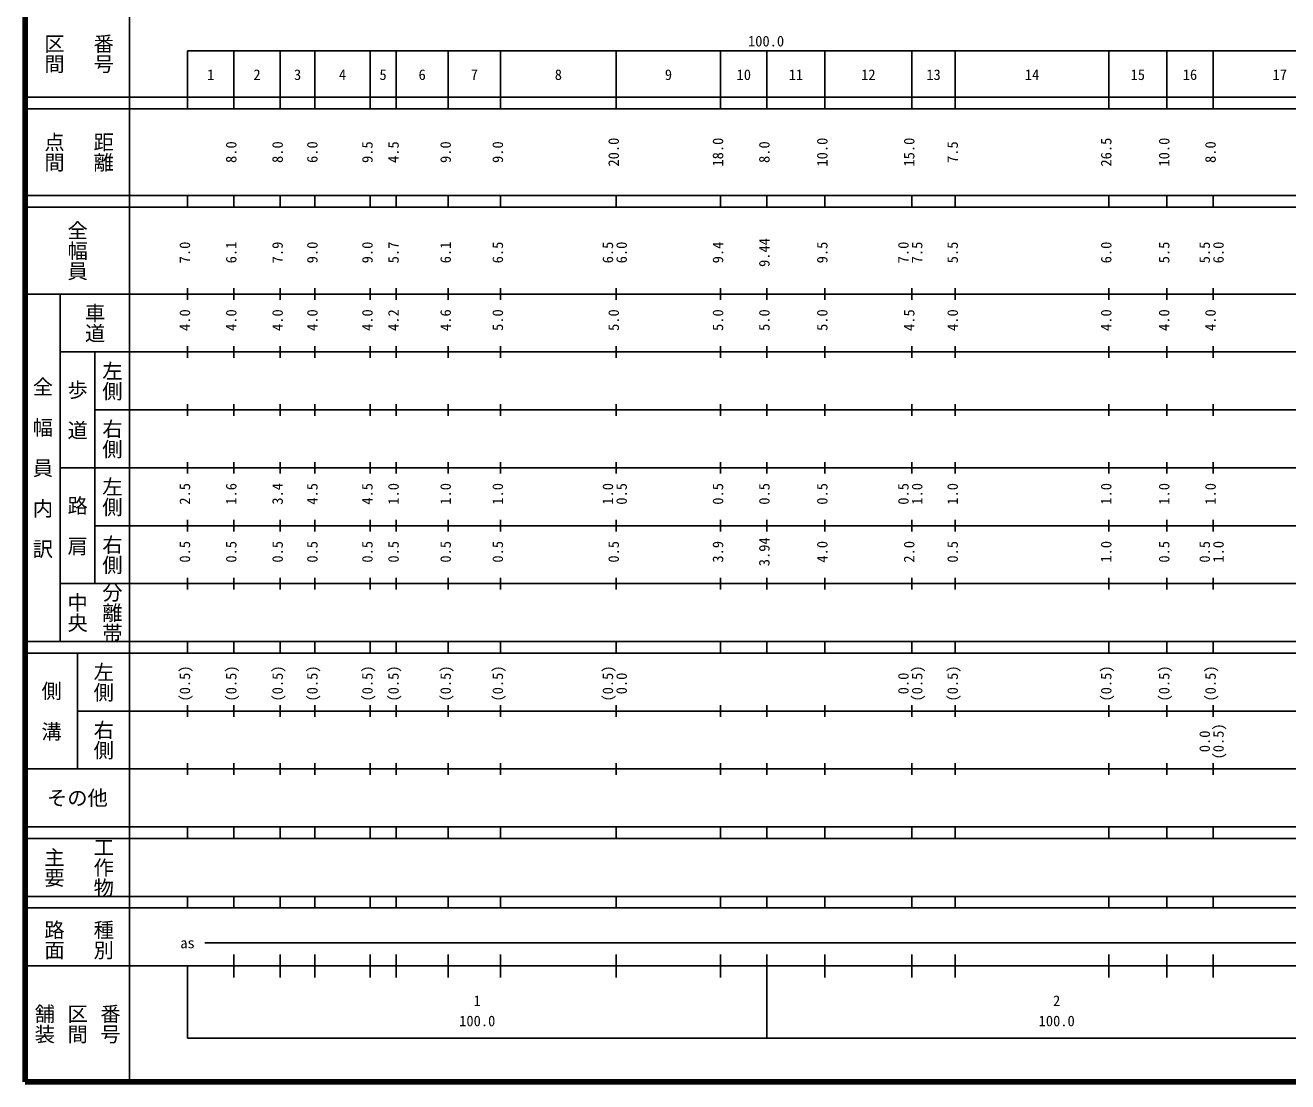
# Model space of a CAD drawing. Units: millimetres on the paper, enlarged 1000 times. Extents: x 40000 to 680000, y 20000 to 380000.
# Drawn here: x 40000 to 257876, y 20000 to 202409 of the extents above; entities that cross this region are included whole.
import ezdxf
from ezdxf.enums import TextEntityAlignment as Align

# ---------------------------------------------------------------- set-up
doc = ezdxf.new("R2010")
doc.units = ezdxf.units.MM
doc.header["$LTSCALE"] = 1000
doc.layers.add('M-TTL', color=2, linetype='Continuous', lineweight=140)
doc.layers.add('M-TTL-BAND', color=7, linetype='Continuous', lineweight=25)
doc.styles.add('@ＭＳ ゴシック', font='')
doc.styles.add('ＭＳ ゴシック', font='')
doc.styles.get('@ＭＳ ゴシック').set_extended_font_data('@MS Gothic')
doc.styles.get('ＭＳ ゴシック').set_extended_font_data('MS Gothic')

msp = doc.modelspace()

# ---------------------------------------------------------------- linework, layer by layer
at = {"layer": 'M-TTL'}
for p, q in [((40000, 380000), (40000, 20000)), ((40000, 20000), (680000, 20000))]:
    msp.add_line(p, q, dxfattribs=at)
at = {"layer": 'M-TTL-BAND'}
for p, q in [((58000, 370000), (58000, 20000)), ((68000, 198000), (579000, 198000)), ((68000, 198000), (68000, 188000)), ((76000, 188000), (76000, 198000)), ((84000, 188000), (84000, 198000)), ((90000, 188000), (90000, 198000)), ((99500, 188000), (99500, 198000)), ((104000, 188000), (104000, 198000)), ((113000, 188000), (113000, 198000)), ((122000, 188000), (122000, 198000)), ((142000, 188000), (142000, 198000)), ((160000, 188000), (160000, 198000)), ((168000, 188000), (168000, 198000)), ((178000, 188000), (178000, 198000)), ((193000, 188000), (193000, 198000)), ((200500, 188000), (200500, 198000)), ((227000, 188000), (227000, 198000)), ((237000, 188000), (237000, 198000)), ((245000, 188000), (245000, 198000)), ((40000, 190000), (579000, 190000)), ((40000, 188000), (579000, 188000)), ((40000, 173000), (579000, 173000)), ((68000, 171000), (68000, 173000)), ((76000, 171000), (76000, 173000)), ((84000, 171000), (84000, 173000)), ((90000, 171000), (90000, 173000)), ((99500, 171000), (99500, 173000)), ((104000, 171000), (104000, 173000)), ((113000, 171000), (113000, 173000)), ((122000, 171000), (122000, 173000)), ((142000, 171000), (142000, 173000)), ((160000, 171000), (160000, 173000)), ((168000, 171000), (168000, 173000)), ((178000, 171000), (178000, 173000)), ((193000, 171000), (193000, 173000)), ((200500, 171000), (200500, 173000)), ((227000, 171000), (227000, 173000)), ((237000, 171000), (237000, 173000)), ((245000, 171000), (245000, 173000)), ((40000, 171000), (579000, 171000)), ((68000, 155000), (68000, 157000)), ((76000, 155000), (76000, 157000)), ((84000, 155000), (84000, 157000)), ((90000, 155000), (90000, 157000)), ((99500, 155000), (99500, 157000)), ((104000, 155000), (104000, 157000)), ((113000, 155000), (113000, 157000)), ((122000, 155000), (122000, 157000)), ((142000, 155000), (142000, 157000)), ((160000, 155000), (160000, 157000)), ((168000, 155000), (168000, 157000)), ((178000, 155000), (178000, 157000)), ((193000, 155000), (193000, 157000)), ((200500, 155000), (200500, 157000)), ((227000, 155000), (227000, 157000)), ((237000, 155000), (237000, 157000)), ((245000, 155000), (245000, 157000)), ((40000, 156000), (579000, 156000)), ((46000, 96000), (46000, 156000)), ((46000, 146000), (579000, 146000)), ((52000, 146000), (52000, 106000)), ((68000, 145000), (68000, 147000)), ((76000, 145000), (76000, 147000)), ((84000, 145000), (84000, 147000)), ((90000, 145000), (90000, 147000)), ((99500, 145000), (99500, 147000)), ((104000, 145000), (104000, 147000)), ((113000, 145000), (113000, 147000)), ((122000, 145000), (122000, 147000)), ((142000, 145000), (142000, 147000)), ((160000, 145000), (160000, 147000)), ((168000, 145000), (168000, 147000)), ((178000, 145000), (178000, 147000)), ((193000, 145000), (193000, 147000)), ((200500, 145000), (200500, 147000)), ((227000, 145000), (227000, 147000)), ((237000, 145000), (237000, 147000)), ((245000, 145000), (245000, 147000)), ((52000, 136000), (579000, 136000)), ((68000, 135000), (68000, 137000)), ((76000, 135000), (76000, 137000)), ((84000, 135000), (84000, 137000)), ((90000, 135000), (90000, 137000)), ((99500, 135000), (99500, 137000)), ((104000, 135000), (104000, 137000)), ((113000, 135000), (113000, 137000)), ((122000, 135000), (122000, 137000)), ((142000, 135000), (142000, 137000)), ((160000, 135000), (160000, 137000)), ((168000, 135000), (168000, 137000)), ((178000, 135000), (178000, 137000)), ((193000, 135000), (193000, 137000)), ((200500, 135000), (200500, 137000)), ((227000, 135000), (227000, 137000)), ((237000, 135000), (237000, 137000)), ((245000, 135000), (245000, 137000)), ((68000, 125000), (68000, 127000)), ((76000, 125000), (76000, 127000)), ((84000, 125000), (84000, 127000)), ((90000, 125000), (90000, 127000)), ((99500, 125000), (99500, 127000)), ((104000, 125000), (104000, 127000)), ((113000, 125000), (113000, 127000)), ((122000, 125000), (122000, 127000)), ((142000, 125000), (142000, 127000)), ((160000, 125000), (160000, 127000)), ((168000, 125000), (168000, 127000)), ((178000, 125000), (178000, 127000)), ((193000, 125000), (193000, 127000)), ((200500, 125000), (200500, 127000)), ((227000, 125000), (227000, 127000)), ((237000, 125000), (237000, 127000)), ((245000, 125000), (245000, 127000)), ((46000, 126000), (579000, 126000)), ((52000, 116000), (579000, 116000)), ((68000, 115000), (68000, 117000)), ((76000, 115000), (76000, 117000)), ((84000, 115000), (84000, 117000)), ((90000, 115000), (90000, 117000)), ((99500, 115000), (99500, 117000)), ((104000, 115000), (104000, 117000)), ((113000, 115000), (113000, 117000)), ((122000, 115000), (122000, 117000)), ((142000, 115000), (142000, 117000)), ((160000, 115000), (160000, 117000)), ((168000, 115000), (168000, 117000)), ((178000, 115000), (178000, 117000)), ((193000, 115000), (193000, 117000)), ((200500, 115000), (200500, 117000)), ((227000, 115000), (227000, 117000)), ((237000, 115000), (237000, 117000)), ((245000, 115000), (245000, 117000)), ((68000, 105000), (68000, 107000)), ((76000, 105000), (76000, 107000)), ((84000, 105000), (84000, 107000)), ((90000, 105000), (90000, 107000)), ((99500, 105000), (99500, 107000)), ((104000, 105000), (104000, 107000)), ((113000, 105000), (113000, 107000)), ((122000, 105000), (122000, 107000)), ((142000, 105000), (142000, 107000)), ((160000, 105000), (160000, 107000)), ((168000, 105000), (168000, 107000)), ((178000, 105000), (178000, 107000)), ((193000, 105000), (193000, 107000)), ((200500, 105000), (200500, 107000)), ((227000, 105000), (227000, 107000)), ((237000, 105000), (237000, 107000)), ((245000, 105000), (245000, 107000)), ((46000, 106000), (579000, 106000)), ((40000, 96000), (579000, 96000)), ((68000, 94000), (68000, 96000)), ((76000, 94000), (76000, 96000)), ((84000, 94000), (84000, 96000)), ((90000, 94000), (90000, 96000)), ((99500, 94000), (99500, 96000)), ((104000, 94000), (104000, 96000)), ((113000, 94000), (113000, 96000)), ((122000, 94000), (122000, 96000)), ((142000, 94000), (142000, 96000)), ((160000, 94000), (160000, 96000)), ((168000, 94000), (168000, 96000)), ((178000, 94000), (178000, 96000)), ((193000, 94000), (193000, 96000)), ((200500, 94000), (200500, 96000)), ((227000, 94000), (227000, 96000)), ((237000, 94000), (237000, 96000)), ((245000, 94000), (245000, 96000)), ((40000, 94000), (579000, 94000)), ((49000, 94000), (49000, 74000)), ((68000, 83000), (68000, 85000)), ((76000, 83000), (76000, 85000)), ((84000, 83000), (84000, 85000)), ((90000, 83000), (90000, 85000)), ((99500, 83000), (99500, 85000)), ((104000, 83000), (104000, 85000)), ((113000, 83000), (113000, 85000)), ((122000, 83000), (122000, 85000)), ((142000, 83000), (142000, 85000)), ((160000, 83000), (160000, 85000)), ((168000, 83000), (168000, 85000)), ((178000, 83000), (178000, 85000)), ((193000, 83000), (193000, 85000)), ((200500, 83000), (200500, 85000)), ((227000, 83000), (227000, 85000)), ((237000, 83000), (237000, 85000)), ((245000, 83000), (245000, 85000)), ((49000, 84000), (579000, 84000)), ((68000, 73000), (68000, 75000)), ((76000, 73000), (76000, 75000)), ((84000, 73000), (84000, 75000)), ((90000, 73000), (90000, 75000)), ((99500, 73000), (99500, 75000)), ((104000, 73000), (104000, 75000)), ((113000, 73000), (113000, 75000)), ((122000, 73000), (122000, 75000)), ((142000, 73000), (142000, 75000)), ((160000, 73000), (160000, 75000)), ((168000, 73000), (168000, 75000)), ((178000, 73000), (178000, 75000)), ((193000, 73000), (193000, 75000)), ((200500, 73000), (200500, 75000)), ((227000, 73000), (227000, 75000)), ((237000, 73000), (237000, 75000)), ((245000, 73000), (245000, 75000)), ((40000, 74000), (579000, 74000)), ((40000, 64000), (579000, 64000)), ((68000, 62000), (68000, 64000)), ((76000, 62000), (76000, 64000)), ((84000, 62000), (84000, 64000)), ((90000, 62000), (90000, 64000)), ((99500, 62000), (99500, 64000)), ((104000, 62000), (104000, 64000)), ((113000, 62000), (113000, 64000)), ((122000, 62000), (122000, 64000)), ((142000, 62000), (142000, 64000)), ((160000, 62000), (160000, 64000)), ((168000, 62000), (168000, 64000)), ((178000, 62000), (178000, 64000)), ((193000, 62000), (193000, 64000)), ((200500, 62000), (200500, 64000)), ((227000, 62000), (227000, 64000)), ((237000, 62000), (237000, 64000)), ((245000, 62000), (245000, 64000)), ((40000, 62000), (579000, 62000)), ((40000, 52000), (579000, 52000)), ((68000, 50000), (68000, 52000)), ((76000, 50000), (76000, 52000)), ((84000, 50000), (84000, 52000)), ((90000, 50000), (90000, 52000)), ((99500, 50000), (99500, 52000)), ((104000, 50000), (104000, 52000)), ((113000, 50000), (113000, 52000)), ((122000, 50000), (122000, 52000)), ((142000, 50000), (142000, 52000)), ((160000, 50000), (160000, 52000)), ((168000, 50000), (168000, 52000)), ((178000, 50000), (178000, 52000)), ((193000, 50000), (193000, 52000)), ((200500, 50000), (200500, 52000)), ((227000, 50000), (227000, 52000)), ((237000, 50000), (237000, 52000)), ((245000, 50000), (245000, 52000)), ((40000, 50000), (579000, 50000)), ((71000, 44000), (565000, 44000)), ((76000, 38000), (76000, 42000)), ((84000, 38000), (84000, 42000)), ((90000, 38000), (90000, 42000)), ((99500, 38000), (99500, 42000)), ((104000, 38000), (104000, 42000)), ((113000, 38000), (113000, 42000)), ((122000, 38000), (122000, 42000)), ((142000, 38000), (142000, 42000)), ((160000, 38000), (160000, 42000)), ((168000, 27500), (168000, 42000)), ((178000, 38000), (178000, 42000)), ((193000, 38000), (193000, 42000)), ((200500, 38000), (200500, 42000)), ((227000, 38000), (227000, 42000)), ((237000, 38000), (237000, 42000)), ((245000, 38000), (245000, 42000)), ((40000, 40000), (579000, 40000)), ((68000, 40000), (68000, 27500)), ((68000, 27500), (579000, 27500))]:
    msp.add_line(p, q, dxfattribs=at)

# ---------------------------------------------------------------- texts
at = {"layer": 'M-TTL-BAND', "style": '@ＭＳ ゴシック'}
for s, p in [('区間', (45000, 197500)), ('番号', (53500, 197500)), ('点間', (45000, 180500)), ('距離', (53500, 180500)), ('全幅員', (49000, 163500)), ('車道', (52000, 151000)), ('左側', (55000, 141000)), ('全\u3000幅\u3000員\u3000内\u3000訳', (43000, 126000)), ('歩\u3000道', (49000, 136000)), ('右側', (55000, 131000)), ('左側', (55000, 121000)), ('路\u3000肩', (49000, 116000)), ('右側', (55000, 111000)), ('分離帯', (55000, 101000)), ('中央', (49000, 101000)), ('左側', (53500, 89000)), ('側\u3000溝', (44500, 84000)), ('右側', (53500, 79000)), ('工作物', (53500, 57000)), ('主要', (45000, 57000)), ('路面', (45000, 44500)), ('種別', (53500, 44500)), ('舗装', (43333, 30000)), ('区間', (49000, 30000)), ('番号', (54667, 30000))]:
    msp.add_text(s, height=2566, rotation=270, dxfattribs=at).set_placement(p, align=Align.MIDDLE_CENTER)
at = {"layer": 'M-TTL-BAND', "style": 'ＭＳ ゴシック'}
for s, p in [('100.0', (167844, 198195)), ('1', (72000, 192405)), ('2', (80000, 192405)), ('3', (87000, 192405)), ('4', (94750, 192405)), ('5', (101750, 192405)), ('6', (108500, 192405)), ('7', (117500, 192405)), ('8', (132000, 192405)), ('9', (151000, 192405)), ('10', (164000, 192405)), ('11', (173000, 192405)), ('12', (185500, 192405)), ('13', (196750, 192405)), ('14', (213750, 192405)), ('15', (232000, 192405)), ('16', (241000, 192405)), ('17', (256500, 192405)), ('as', (68000, 42500)), ('2', (218000, 32523)), ('1', (118000, 32523)), ('100.0', (118000, 29033)), ('100.0', (218000, 29033))]:
    msp.add_text(s, height=1833, dxfattribs=at).set_placement(p, align=Align.BOTTOM_CENTER)
for s, p in [('8.0', (77000, 180500)), ('8.0', (85000, 180500)), ('6.0', (91000, 180500)), ('9.5', (100500, 180500)), ('4.5', (105000, 180500)), ('9.0', (114000, 180500)), ('9.0', (123000, 180500)), ('20.0', (143000, 180500)), ('18.0', (161000, 180500)), ('8.0', (169000, 180500)), ('10.0', (179000, 180500)), ('15.0', (194000, 180500)), ('7.5', (201500, 180500)), ('26.5', (228000, 180500)), ('10.0', (238000, 180500)), ('8.0', (246000, 180500)), ('7.0', (69000, 163174)), ('6.1', (77000, 163174)), ('7.9', (85000, 163174)), ('9.0', (91000, 163174)), ('9.0', (100500, 163174)), ('5.7', (105000, 163174)), ('6.1', (114000, 163174)), ('6.5', (123000, 163174)), ('6.5', (142000, 163174)), ('6.0', (144370, 163174)), ('9.4', (161000, 163174)), ('9.44', (169000, 163174)), ('9.5', (179000, 163174)), ('7.0', (193000, 163174)), ('7.5', (195370, 163174)), ('5.5', (201500, 163174)), ('6.0', (228000, 163174)), ('5.5', (238000, 163174)), ('5.5', (245000, 163174)), ('6.0', (247370, 163174)), ('4.0', (69000, 151500)), ('4.0', (77000, 151500)), ('4.0', (85000, 151500)), ('4.0', (91000, 151500)), ('4.0', (100500, 151500)), ('4.2', (105000, 151500)), ('4.6', (114000, 151500)), ('5.0', (123000, 151500)), ('5.0', (143000, 151500)), ('5.0', (161000, 151500)), ('5.0', (169000, 151500)), ('5.0', (179000, 151500)), ('4.5', (194000, 151500)), ('4.0', (201500, 151500)), ('4.0', (228000, 151500)), ('4.0', (238000, 151500)), ('4.0', (246000, 151500)), ('2.5', (69000, 121500)), ('1.6', (77000, 121500)), ('3.4', (85000, 121500)), ('4.5', (91000, 121500)), ('4.5', (100500, 121500)), ('1.0', (105000, 121500)), ('1.0', (114000, 121500)), ('1.0', (123000, 121500)), ('1.0', (142000, 121500)), ('0.5', (144370, 121500)), ('0.5', (161000, 121500)), ('0.5', (169000, 121500)), ('0.5', (179000, 121500)), ('0.5', (193000, 121500)), ('1.0', (195370, 121500)), ('1.0', (201500, 121500)), ('1.0', (228000, 121500)), ('1.0', (238000, 121500)), ('1.0', (246000, 121500)), ('3.94', (169000, 111500)), ('0.5', (69000, 111500)), ('0.5', (77000, 111500)), ('0.5', (85000, 111500)), ('0.5', (91000, 111500)), ('0.5', (100500, 111500)), ('0.5', (105000, 111500)), ('0.5', (114000, 111500)), ('0.5', (123000, 111500)), ('0.5', (143000, 111500)), ('3.9', (161000, 111500)), ('4.0', (179000, 111500)), ('2.0', (194000, 111500)), ('0.5', (201500, 111500)), ('1.0', (228000, 111500)), ('0.5', (238000, 111500)), ('0.5', (245000, 111500)), ('1.0', (247370, 111500)), ('(0.5)', (69000, 88764)), ('(0.5)', (77000, 88764)), ('(0.5)', (85000, 88764)), ('(0.5)', (91000, 88764)), ('(0.5)', (100500, 88764)), ('(0.5)', (105000, 88764)), ('(0.5)', (114000, 88764)), ('(0.5)', (123000, 88764)), ('(0.5)', (142000, 88764)), ('(0.5)', (195370, 88764)), ('(0.5)', (201500, 88764)), ('(0.5)', (228000, 88764)), ('(0.5)', (238000, 88764)), ('(0.5)', (246000, 88764)), ('0.0', (144370, 88764)), ('0.0', (193000, 88764)), ('(0.5)', (247370, 78764)), ('0.0', (245000, 78764))]:
    msp.add_text(s, height=1833, rotation=90, dxfattribs=at).set_placement(p, align=Align.BOTTOM_CENTER)
msp.add_text('その他', height=2566, dxfattribs=at).set_placement((49000, 69000), align=Align.MIDDLE_CENTER)

doc.saveas('drawing.dxf')
